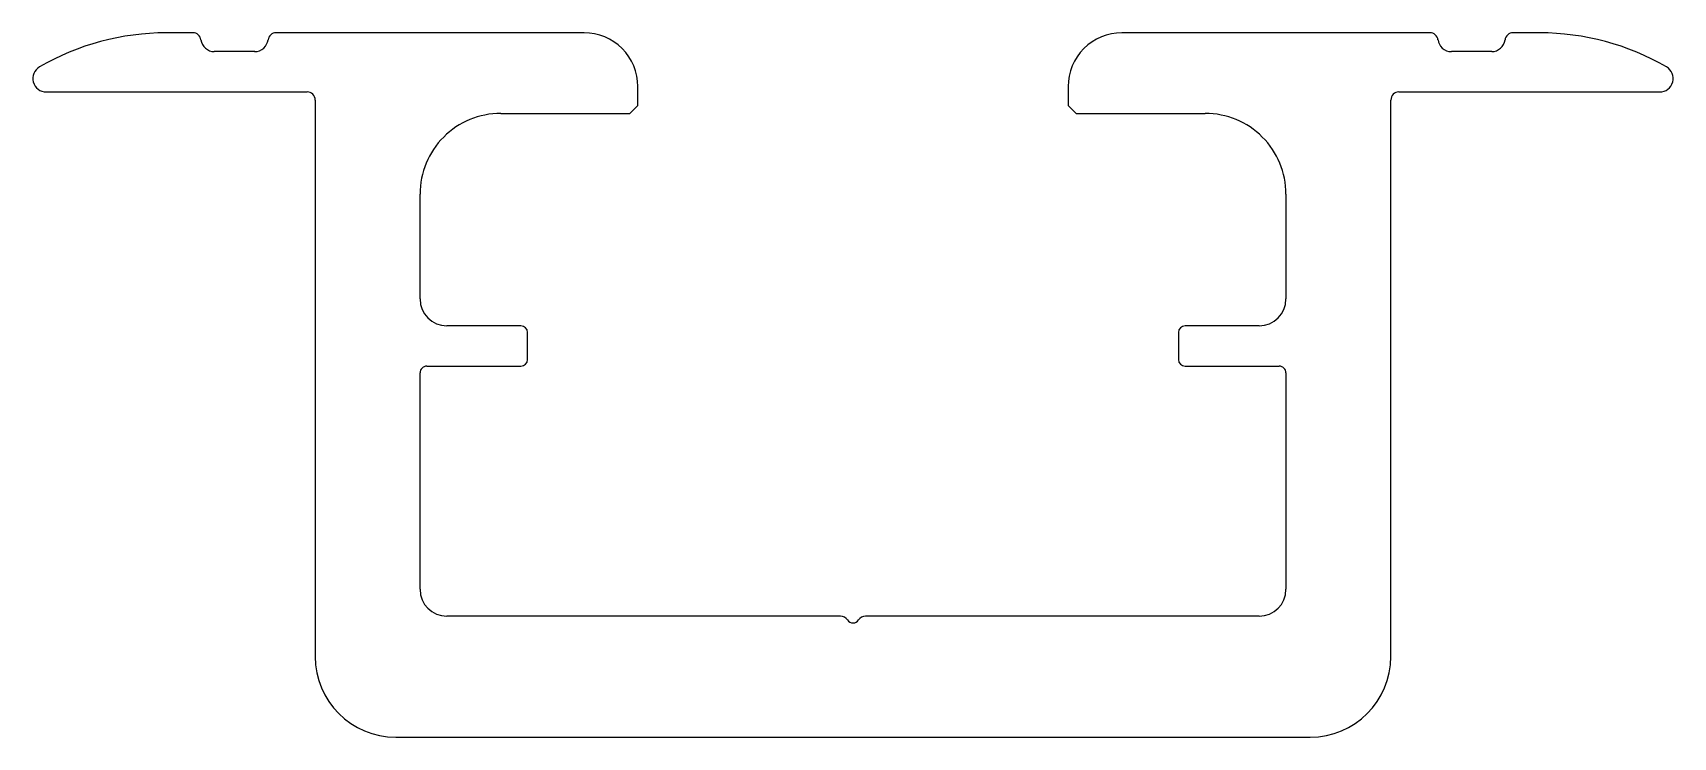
# Model space of a CAD drawing. Extents: x 864.5 to 925.5, y 538.5 to 564.7.
import ezdxf

# ---------------------------------------------------------------- set-up
doc = ezdxf.new("R2010")
doc.units = 0
doc.layers.get('0').update_dxf_attribs({"linetype": 'CONTINUOUS'})

msp = doc.modelspace()

# ---------------------------------------------------------------- linework, layer by layer
for p, q in [((870.427, 564.75), (869.434, 564.75)), ((874.971, 564.75), (873.515, 564.75)), ((884.971, 564.75), (874.971, 564.75)), ((914.971, 564.75), (904.971, 564.75)), ((916.427, 564.75), (914.971, 564.75)), ((920.508, 564.75), (919.515, 564.75)), ((872.721, 564.05), (871.221, 564.05)), ((918.721, 564.05), (917.221, 564.05)), ((864.971, 562.55), (874.671, 562.55)), ((886.971, 562.05), (886.971, 562.75)), ((902.971, 562.75), (902.971, 562.05)), ((915.271, 562.55), (924.971, 562.55)), ((874.971, 562.25), (874.971, 541.55)), ((886.671, 561.75), (886.971, 562.05)), ((902.971, 562.05), (903.271, 561.75)), ((914.971, 541.55), (914.971, 562.25)), ((881.871, 561.75), (886.671, 561.75)), ((903.271, 561.75), (908.071, 561.75)), ((878.871, 554.85), (878.871, 558.75)), ((911.071, 558.75), (911.071, 554.85)), ((882.621, 553.85), (879.871, 553.85)), ((882.871, 552.6), (882.871, 553.6)), ((907.071, 553.6), (907.071, 552.6)), ((910.071, 553.85), (907.321, 553.85)), ((878.871, 544.05), (878.871, 552.1)), ((879.121, 552.35), (882.621, 552.35)), ((907.321, 552.35), (910.821, 552.35)), ((911.071, 552.1), (911.071, 544.05)), ((894.51, 543.05), (879.871, 543.05)), ((910.071, 543.05), (895.432, 543.05)), ((877.971, 538.55), (911.971, 538.55))]:
    msp.add_line(p, q)
for centre, radius, start, end in [((869.434, 555.349), 9.4, 90.00029, 120.09777), ((870.427, 564.45), 0.3, 7.17232, 90.00777), ((871.221, 564.55), 0.5, 187.18076, 270), ((872.718, 564.551), 0.503, 313.01576, 352.67301), ((873.515, 564.45), 0.3, 90.02026, 172.80746), ((884.972, 562.751), 1.999, 359.96411, 90.0359), ((904.97, 562.751), 1.999, 89.9641, 180.03589), ((916.427, 564.45), 0.3, 7.19254, 89.97974), ((917.224, 564.551), 0.503, 187.32699, 226.98424), ((918.721, 564.55), 0.5, 270, 352.81924), ((919.514, 564.45), 0.3, 89.99223, 172.82768), ((920.508, 555.349), 9.4, 59.90223, 89.99971), ((872.719, 564.554), 0.505, 270.21149, 312.66226), ((917.223, 564.554), 0.505, 227.33774, 269.78851), ((864.971, 563.05), 0.5, 120.09975, 270.00086), ((924.971, 563.05), 0.5, 269.99914, 59.90025), ((874.671, 562.25), 0.3, 359.99849, 89.99568), ((915.271, 562.25), 0.3, 90.00432, 180.00151), ((881.871, 558.75), 3, 90, 180.00001), ((908.071, 558.75), 3, 359.99999, 90), ((879.871, 554.85), 1, 180, 270), ((910.071, 554.85), 1, 270, 0), ((882.621, 553.6), 0.25, 0, 90), ((907.321, 553.6), 0.25, 90, 180), ((879.121, 552.1), 0.25, 89.99966, 180.00034), ((882.621, 552.6), 0.25, 270, 360), ((907.321, 552.6), 0.25, 180, 270), ((910.821, 552.1), 0.25, 359.99966, 90.00034), ((879.871, 544.05), 1, 180.00005, 269.99991), ((910.071, 544.05), 1, 270.00009, 359.99995), ((894.51, 542.75), 0.3, 33.0594, 89.98989), ((894.971, 543.05), 0.25, 213.07566, 269.99132), ((894.971, 543.05), 0.25, 270.00266, 326.94298), ((895.432, 542.75), 0.3, 90.01498, 146.92521), ((877.971, 541.55), 3, 180, 270), ((911.971, 541.55), 3, 270, 360)]:
    msp.add_arc(centre, radius, start, end)

doc.saveas('drawing.dxf')
